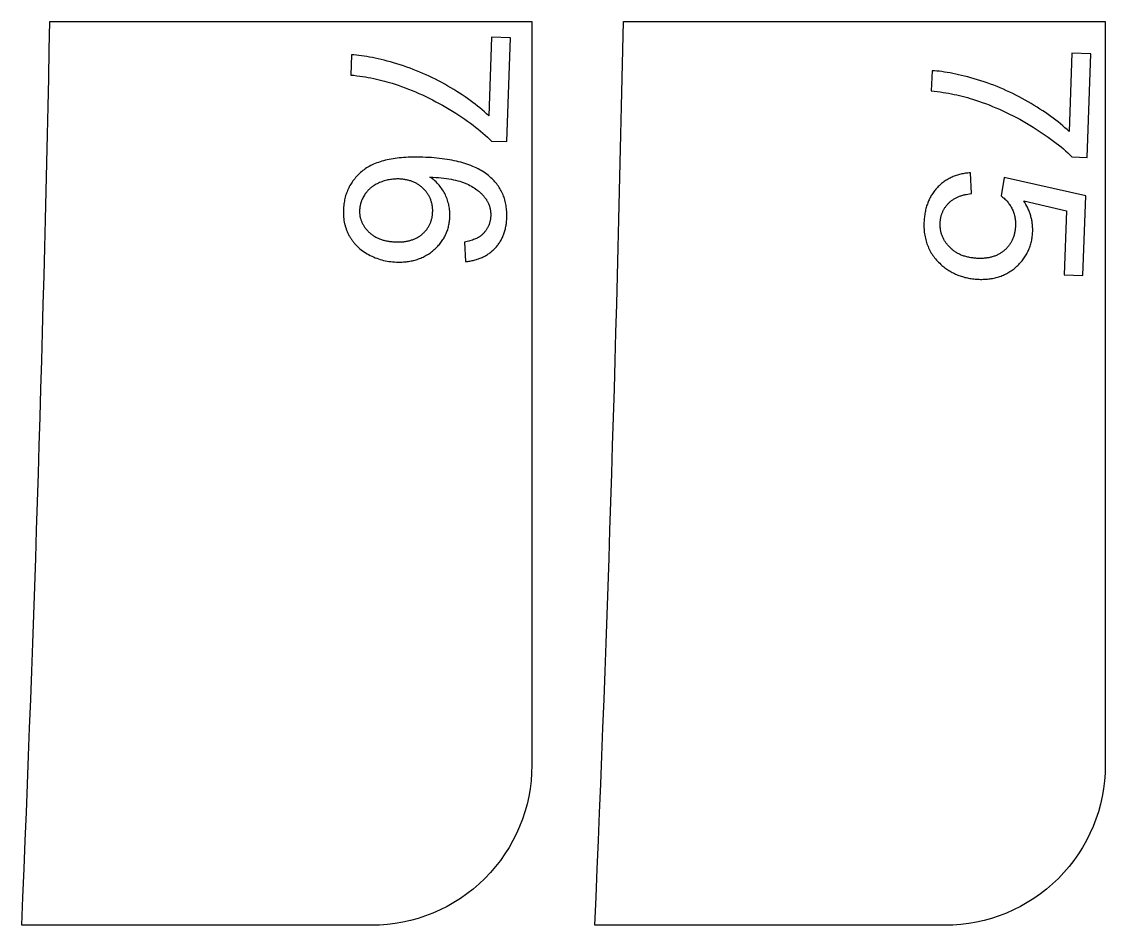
# Model space of a CAD drawing. Extents: x -8894 to -3022, y 6798 to 8329.
# Drawn here: x -8812.6 to -8474.6, y 6798.1 to 7080.1 of the extents above; entities that cross this region are included whole.
import ezdxf

# ---------------------------------------------------------------- set-up
doc = ezdxf.new("R2010")
doc.units = 0
doc.layers.add('LAYER_03', color=7, linetype='CONTINUOUS')
doc.layers.add('STEVILKE', color=7, linetype='CONTINUOUS')

msp = doc.modelspace()

# ---------------------------------------------------------------- linework, layer by layer
at = {"layer": 'LAYER_03'}
for points in [[(-8703.44, 6798.07), (-8812.58, 6798.07, 0.005808), (-8803.78, 7080.07), (-8653.44, 7080.07), (-8653.44, 6848.07, -0.414214)], [(-8524.56, 6798.07), (-8633.77, 6798.07, 0.005846), (-8624.9, 7080.07), (-8474.56, 7080.07), (-8474.56, 6848.07, -0.414214)]]:
    msp.add_lwpolyline(points, format="xyb", close=True, dxfattribs=at)
at = {"layer": 'STEVILKE'}
for p, q in [((-8697.18, 7030.86), (-8697.56, 7030.81)), ((-8696.79, 7030.91), (-8697.18, 7030.86)), ((-8696.41, 7030.94), (-8696.79, 7030.91)), ((-8696.02, 7030.96), (-8696.41, 7030.94)), ((-8695.62, 7030.98), (-8696.02, 7030.96)), ((-8695.23, 7030.98), (-8695.62, 7030.98)), ((-8694.84, 7030.97), (-8695.23, 7030.98)), ((-8694.54, 7030.96), (-8694.84, 7030.97)), ((-8694.24, 7030.94), (-8694.54, 7030.96)), ((-8693.95, 7030.91), (-8694.24, 7030.94)), ((-8693.66, 7030.88), (-8693.95, 7030.91)), ((-8693.37, 7030.85), (-8693.66, 7030.88)), ((-8704.36, 7027.59), (-8704.48, 7027.47)), ((-8704.23, 7027.72), (-8704.36, 7027.59)), ((-8704.1, 7027.84), (-8704.23, 7027.72)), ((-8703.97, 7027.96), (-8704.1, 7027.84)), ((-8703.83, 7028.08), (-8703.97, 7027.96)), ((-8703.69, 7028.2), (-8703.83, 7028.08)), ((-8703.55, 7028.31), (-8703.69, 7028.2)), ((-8703.41, 7028.42), (-8703.55, 7028.31)), ((-8703.26, 7028.53), (-8703.41, 7028.42)), ((-8703.11, 7028.64), (-8703.26, 7028.53)), ((-8702.96, 7028.74), (-8703.11, 7028.64)), ((-8702.81, 7028.85), (-8702.96, 7028.74)), ((-8702.65, 7028.95), (-8702.81, 7028.85)), ((-8702.33, 7029.14), (-8702.65, 7028.95)), ((-8702, 7029.33), (-8702.33, 7029.14)), ((-8701.66, 7029.51), (-8702, 7029.33)), ((-8701.31, 7029.68), (-8701.66, 7029.51)), ((-8700.95, 7029.84), (-8701.31, 7029.68)), ((-8700.58, 7029.99), (-8700.95, 7029.84)), ((-8700.21, 7030.13), (-8700.58, 7029.99)), ((-8699.83, 7030.25), (-8700.21, 7030.13)), ((-8699.46, 7030.37), (-8699.83, 7030.25)), ((-8699.08, 7030.48), (-8699.46, 7030.37)), ((-8698.71, 7030.58), (-8699.08, 7030.48)), ((-8698.33, 7030.66), (-8698.71, 7030.58)), ((-8697.95, 7030.74), (-8698.33, 7030.66)), ((-8697.56, 7030.81), (-8697.95, 7030.74)), ((-8693.09, 7030.81), (-8693.37, 7030.85)), ((-8692.81, 7030.76), (-8693.09, 7030.81)), ((-8692.54, 7030.71), (-8692.81, 7030.76)), ((-8692.27, 7030.65), (-8692.54, 7030.71)), ((-8692, 7030.59), (-8692.27, 7030.65)), ((-8691.74, 7030.52), (-8692, 7030.59)), ((-8691.48, 7030.44), (-8691.74, 7030.52)), ((-8691.23, 7030.36), (-8691.48, 7030.44)), ((-8690.98, 7030.28), (-8691.23, 7030.36)), ((-8690.73, 7030.19), (-8690.98, 7030.28)), ((-8690.49, 7030.09), (-8690.73, 7030.19)), ((-8690.25, 7029.99), (-8690.49, 7030.09)), ((-8690.01, 7029.88), (-8690.25, 7029.99)), ((-8689.78, 7029.77), (-8690.01, 7029.88)), ((-8689.55, 7029.65), (-8689.78, 7029.77)), ((-8689.33, 7029.53), (-8689.55, 7029.65)), ((-8689.11, 7029.4), (-8689.33, 7029.53)), ((-8688.89, 7029.26), (-8689.11, 7029.4)), ((-8688.68, 7029.12), (-8688.89, 7029.26)), ((-8688.47, 7028.98), (-8688.68, 7029.12)), ((-8688.27, 7028.83), (-8688.47, 7028.98)), ((-8688.07, 7028.67), (-8688.27, 7028.83)), ((-8687.87, 7028.51), (-8688.07, 7028.67)), ((-8687.68, 7028.34), (-8687.87, 7028.51)), ((-8687.49, 7028.16), (-8687.68, 7028.34)), ((-8687.3, 7027.99), (-8687.49, 7028.16)), ((-8687.12, 7027.8), (-8687.3, 7027.99)), ((-8686.94, 7027.61), (-8687.12, 7027.8)), ((-8686.77, 7027.42), (-8686.94, 7027.61)), ((-8706.54, 7024.26), (-8706.6, 7024.1)), ((-8706.48, 7024.41), (-8706.54, 7024.26)), ((-8706.34, 7024.72), (-8706.48, 7024.41)), ((-8706.19, 7025.02), (-8706.34, 7024.72)), ((-8706.04, 7025.33), (-8706.19, 7025.02)), ((-8705.86, 7025.63), (-8706.04, 7025.33)), ((-8705.68, 7025.93), (-8705.86, 7025.63)), ((-8705.49, 7026.23), (-8705.68, 7025.93)), ((-8705.39, 7026.37), (-8705.49, 7026.23)), ((-8705.28, 7026.52), (-8705.39, 7026.37)), ((-8705.18, 7026.66), (-8705.28, 7026.52)), ((-8705.07, 7026.8), (-8705.18, 7026.66)), ((-8704.96, 7026.94), (-8705.07, 7026.8)), ((-8704.84, 7027.07), (-8704.96, 7026.94)), ((-8704.72, 7027.21), (-8704.84, 7027.07)), ((-8704.6, 7027.34), (-8704.72, 7027.21)), ((-8704.48, 7027.47), (-8704.6, 7027.34)), ((-8686.61, 7027.23), (-8686.77, 7027.42)), ((-8686.45, 7027.03), (-8686.61, 7027.23)), ((-8686.29, 7026.84), (-8686.45, 7027.03)), ((-8686.15, 7026.64), (-8686.29, 7026.84)), ((-8686, 7026.43), (-8686.15, 7026.64)), ((-8685.87, 7026.23), (-8686, 7026.43)), ((-8685.74, 7026.02), (-8685.87, 7026.23)), ((-8685.62, 7025.81), (-8685.74, 7026.02)), ((-8685.5, 7025.6), (-8685.62, 7025.81)), ((-8685.39, 7025.39), (-8685.5, 7025.6)), ((-8685.28, 7025.17), (-8685.39, 7025.39)), ((-8685.18, 7024.96), (-8685.28, 7025.17)), ((-8685.08, 7024.73), (-8685.18, 7024.96)), ((-8685, 7024.51), (-8685.08, 7024.73)), ((-8684.91, 7024.29), (-8685, 7024.51)), ((-8684.84, 7024.06), (-8684.91, 7024.29)), ((-8707.18, 7021.2), (-8707.19, 7020.96)), ((-8707.19, 7020.96), (-8707.19, 7020.72)), ((-8707.19, 7020.72), (-8707.18, 7020.48)), ((-8707.17, 7021.37), (-8707.18, 7021.2)), ((-8707.16, 7021.53), (-8707.17, 7021.37)), ((-8707.15, 7021.7), (-8707.16, 7021.53)), ((-8707.13, 7021.86), (-8707.15, 7021.7)), ((-8707.12, 7022.03), (-8707.13, 7021.86)), ((-8707.09, 7022.19), (-8707.12, 7022.03)), ((-8707.07, 7022.35), (-8707.09, 7022.19)), ((-8707.04, 7022.51), (-8707.07, 7022.35)), ((-8707.01, 7022.67), (-8707.04, 7022.51)), ((-8706.98, 7022.84), (-8707.01, 7022.67)), ((-8706.94, 7023), (-8706.98, 7022.84)), ((-8706.9, 7023.15), (-8706.94, 7023)), ((-8706.86, 7023.31), (-8706.9, 7023.15)), ((-8706.81, 7023.47), (-8706.86, 7023.31)), ((-8706.76, 7023.63), (-8706.81, 7023.47)), ((-8706.71, 7023.79), (-8706.76, 7023.63)), ((-8706.66, 7023.94), (-8706.71, 7023.79)), ((-8706.6, 7024.1), (-8706.66, 7023.94)), ((-8684.77, 7023.83), (-8684.84, 7024.06)), ((-8684.7, 7023.6), (-8684.77, 7023.83)), ((-8684.64, 7023.37), (-8684.7, 7023.6)), ((-8684.59, 7023.13), (-8684.64, 7023.37)), ((-8684.54, 7022.89), (-8684.59, 7023.13)), ((-8684.5, 7022.65), (-8684.54, 7022.89)), ((-8684.47, 7022.41), (-8684.5, 7022.65)), ((-8684.44, 7022.16), (-8684.47, 7022.41)), ((-8684.41, 7021.92), (-8684.44, 7022.16)), ((-8684.4, 7021.67), (-8684.41, 7021.92)), ((-8684.38, 7021.41), (-8684.4, 7021.67)), ((-8684.39, 7020.65), (-8684.38, 7020.9)), ((-8684.38, 7021.16), (-8684.38, 7021.41)), ((-8684.38, 7020.9), (-8684.38, 7021.16)), ((-8707.18, 7020.48), (-8707.17, 7020.25)), ((-8707.17, 7020.25), (-8707.15, 7020.01)), ((-8707.15, 7020.01), (-8707.12, 7019.78)), ((-8707.12, 7019.78), (-8707.09, 7019.55)), ((-8707.09, 7019.55), (-8707.05, 7019.32)), ((-8707.05, 7019.32), (-8707.01, 7019.1)), ((-8707.01, 7019.1), (-8706.96, 7018.87)), ((-8706.96, 7018.87), (-8706.9, 7018.65)), ((-8706.9, 7018.65), (-8706.84, 7018.43)), ((-8706.84, 7018.43), (-8706.77, 7018.21)), ((-8706.77, 7018.21), (-8706.69, 7017.99)), ((-8706.69, 7017.99), (-8706.61, 7017.78)), ((-8706.61, 7017.78), (-8706.52, 7017.57)), ((-8706.52, 7017.57), (-8706.43, 7017.35)), ((-8706.43, 7017.35), (-8706.33, 7017.15)), ((-8685.07, 7017.27), (-8684.99, 7017.5)), ((-8684.99, 7017.5), (-8684.91, 7017.72)), ((-8684.91, 7017.72), (-8684.83, 7017.95)), ((-8684.83, 7017.95), (-8684.76, 7018.18)), ((-8684.76, 7018.18), (-8684.7, 7018.41)), ((-8684.7, 7018.41), (-8684.64, 7018.65)), ((-8684.64, 7018.65), (-8684.59, 7018.89)), ((-8684.59, 7018.89), (-8684.54, 7019.13)), ((-8684.54, 7019.13), (-8684.5, 7019.37)), ((-8684.5, 7019.37), (-8684.47, 7019.62)), ((-8684.47, 7019.62), (-8684.44, 7019.87)), ((-8684.44, 7019.87), (-8684.41, 7020.13)), ((-8684.41, 7020.13), (-8684.4, 7020.39)), ((-8684.4, 7020.39), (-8684.39, 7020.65)), ((-8706.33, 7017.15), (-8706.22, 7016.94)), ((-8706.22, 7016.94), (-8706.11, 7016.73)), ((-8706.11, 7016.73), (-8705.99, 7016.53)), ((-8705.99, 7016.53), (-8705.87, 7016.33)), ((-8705.87, 7016.33), (-8705.74, 7016.13)), ((-8705.74, 7016.13), (-8705.6, 7015.93)), ((-8705.6, 7015.93), (-8705.46, 7015.73)), ((-8705.46, 7015.73), (-8705.31, 7015.54)), ((-8705.31, 7015.54), (-8705.15, 7015.35)), ((-8705.15, 7015.35), (-8704.99, 7015.16)), ((-8704.99, 7015.16), (-8704.82, 7014.97)), ((-8704.82, 7014.97), (-8704.65, 7014.78)), ((-8704.65, 7014.78), (-8704.47, 7014.6)), ((-8704.47, 7014.6), (-8704.28, 7014.42)), ((-8704.28, 7014.42), (-8704.09, 7014.24)), ((-8704.09, 7014.24), (-8703.89, 7014.07)), ((-8703.89, 7014.07), (-8703.69, 7013.9)), ((-8687.61, 7013.8), (-8687.42, 7013.97)), ((-8687.42, 7013.97), (-8687.24, 7014.14)), ((-8687.24, 7014.14), (-8687.06, 7014.31)), ((-8687.06, 7014.31), (-8686.88, 7014.49)), ((-8686.88, 7014.49), (-8686.72, 7014.67)), ((-8686.72, 7014.67), (-8686.56, 7014.85)), ((-8686.56, 7014.85), (-8686.4, 7015.04)), ((-8686.4, 7015.04), (-8686.25, 7015.22)), ((-8686.25, 7015.22), (-8686.11, 7015.42)), ((-8686.11, 7015.42), (-8685.97, 7015.61)), ((-8685.97, 7015.61), (-8685.84, 7015.81)), ((-8685.84, 7015.81), (-8685.71, 7016.01)), ((-8685.71, 7016.01), (-8685.59, 7016.21)), ((-8685.59, 7016.21), (-8685.48, 7016.42)), ((-8685.48, 7016.42), (-8685.37, 7016.63)), ((-8685.37, 7016.63), (-8685.26, 7016.84)), ((-8685.26, 7016.84), (-8685.17, 7017.06)), ((-8685.17, 7017.06), (-8685.07, 7017.27)), ((-8703.69, 7013.9), (-8703.48, 7013.73)), ((-8703.48, 7013.73), (-8703.27, 7013.58)), ((-8703.27, 7013.58), (-8703.06, 7013.42)), ((-8703.06, 7013.42), (-8702.84, 7013.28)), ((-8702.84, 7013.28), (-8702.62, 7013.14)), ((-8702.62, 7013.14), (-8702.39, 7013)), ((-8702.39, 7013), (-8702.15, 7012.87)), ((-8702.15, 7012.87), (-8701.92, 7012.74)), ((-8701.92, 7012.74), (-8701.67, 7012.62)), ((-8701.67, 7012.62), (-8701.43, 7012.51)), ((-8701.43, 7012.51), (-8701.17, 7012.4)), ((-8701.17, 7012.4), (-8700.92, 7012.29)), ((-8700.92, 7012.29), (-8700.66, 7012.19)), ((-8700.66, 7012.19), (-8700.39, 7012.1)), ((-8700.39, 7012.1), (-8700.12, 7012.01)), ((-8700.12, 7012.01), (-8699.85, 7011.93)), ((-8699.85, 7011.93), (-8699.57, 7011.85)), ((-8699.57, 7011.85), (-8699.29, 7011.78)), ((-8699.29, 7011.78), (-8699, 7011.71)), ((-8699, 7011.71), (-8698.7, 7011.65)), ((-8698.7, 7011.65), (-8698.41, 7011.59)), ((-8698.41, 7011.59), (-8698.1, 7011.54)), ((-8698.1, 7011.54), (-8697.8, 7011.49)), ((-8697.8, 7011.49), (-8697.49, 7011.45)), ((-8697.49, 7011.45), (-8697.17, 7011.42)), ((-8697.17, 7011.42), (-8696.85, 7011.39)), ((-8696.85, 7011.39), (-8696.53, 7011.36)), ((-8696.53, 7011.36), (-8695.86, 7011.33)), ((-8695.86, 7011.33), (-8695.22, 7011.32)), ((-8695.22, 7011.32), (-8694.91, 7011.32)), ((-8694.91, 7011.32), (-8694.6, 7011.33)), ((-8694.6, 7011.33), (-8694.3, 7011.34)), ((-8694.3, 7011.34), (-8693.99, 7011.36)), ((-8693.99, 7011.36), (-8693.7, 7011.38)), ((-8693.7, 7011.38), (-8693.41, 7011.41)), ((-8693.41, 7011.41), (-8693.12, 7011.45)), ((-8693.12, 7011.45), (-8692.83, 7011.49)), ((-8692.83, 7011.49), (-8692.55, 7011.54)), ((-8692.55, 7011.54), (-8692.27, 7011.59)), ((-8692.27, 7011.59), (-8692, 7011.65)), ((-8692, 7011.65), (-8691.73, 7011.71)), ((-8691.73, 7011.71), (-8691.47, 7011.78)), ((-8691.47, 7011.78), (-8691.21, 7011.86)), ((-8691.21, 7011.86), (-8690.95, 7011.94)), ((-8690.95, 7011.94), (-8690.7, 7012.02)), ((-8690.7, 7012.02), (-8690.45, 7012.11)), ((-8690.45, 7012.11), (-8690.21, 7012.21)), ((-8690.21, 7012.21), (-8689.97, 7012.31)), ((-8689.97, 7012.31), (-8689.74, 7012.42)), ((-8689.74, 7012.42), (-8689.51, 7012.53)), ((-8689.51, 7012.53), (-8689.28, 7012.65)), ((-8689.28, 7012.65), (-8689.05, 7012.78)), ((-8689.05, 7012.78), (-8688.84, 7012.91)), ((-8688.84, 7012.91), (-8688.62, 7013.04)), ((-8688.62, 7013.04), (-8688.41, 7013.18)), ((-8688.41, 7013.18), (-8688.2, 7013.33)), ((-8688.2, 7013.33), (-8688, 7013.48)), ((-8688, 7013.48), (-8687.8, 7013.64)), ((-8687.8, 7013.64), (-8687.61, 7013.8))]:
    msp.add_line(p, q, dxfattribs=at)
for points in [[(-8666.05, 7042.82), (-8661.28, 7042.65), (-8660.15, 7074.98), (-8666.04, 7075.19), (-8666.9, 7050.73), (-8667.55, 7051.33), (-8668.22, 7051.93), (-8668.91, 7052.53), (-8669.63, 7053.13), (-8670.36, 7053.72), (-8671.1, 7054.31), (-8671.87, 7054.89), (-8672.66, 7055.47), (-8673.47, 7056.05), (-8674.29, 7056.62), (-8675.14, 7057.19), (-8676, 7057.76), (-8676.89, 7058.32), (-8677.79, 7058.88), (-8678.71, 7059.44), (-8679.65, 7059.99), (-8680.61, 7060.53), (-8681.56, 7061.06), (-8682.53, 7061.58), (-8683.5, 7062.08), (-8684.47, 7062.56), (-8685.45, 7063.03), (-8686.43, 7063.48), (-8687.42, 7063.92), (-8688.42, 7064.35), (-8689.42, 7064.76), (-8690.42, 7065.15), (-8691.43, 7065.53), (-8692.45, 7065.9), (-8693.47, 7066.25), (-8694.49, 7066.58), (-8695.52, 7066.9), (-8696.55, 7067.21), (-8697.55, 7067.5), (-8698.54, 7067.77), (-8699.51, 7068.02), (-8700.46, 7068.26), (-8701.39, 7068.47), (-8702.3, 7068.68), (-8703.2, 7068.86), (-8704.07, 7069.03), (-8704.93, 7069.18), (-8705.77, 7069.31), (-8706.59, 7069.43), (-8707.39, 7069.53), (-8708.17, 7069.61), (-8708.94, 7069.67), (-8709.68, 7069.72), (-8709.9, 7063.42), (-8708.98, 7063.32), (-8708.06, 7063.2), (-8707.15, 7063.08), (-8706.26, 7062.95), (-8705.37, 7062.81), (-8704.49, 7062.66), (-8703.63, 7062.5), (-8702.77, 7062.32), (-8701.92, 7062.14), (-8701.08, 7061.95), (-8700.25, 7061.75), (-8699.44, 7061.54), (-8698.63, 7061.31), (-8697.83, 7061.08), (-8697.04, 7060.84), (-8695.16, 7060.22), (-8694.07, 7059.84), (-8692.98, 7059.44), (-8691.89, 7059.02), (-8690.81, 7058.59), (-8689.73, 7058.14), (-8688.66, 7057.68), (-8687.59, 7057.19), (-8686.53, 7056.7), (-8685.47, 7056.18), (-8684.42, 7055.65), (-8683.37, 7055.1), (-8682.32, 7054.54), (-8681.28, 7053.96), (-8680.24, 7053.36), (-8679.21, 7052.74), (-8678.19, 7052.12), (-8677.2, 7051.5), (-8676.23, 7050.88), (-8675.29, 7050.26), (-8674.38, 7049.64), (-8673.49, 7049.02), (-8672.63, 7048.4), (-8671.79, 7047.77), (-8670.98, 7047.15), (-8670.2, 7046.54), (-8669.44, 7045.92), (-8668.71, 7045.3), (-8668.01, 7044.68), (-8667.33, 7044.06), (-8666.67, 7043.44)], [(-8484.98, 7037.87), (-8480.21, 7037.7), (-8479.09, 7070.03), (-8484.98, 7070.23), (-8485.83, 7045.78), (-8486.49, 7046.38), (-8487.16, 7046.98), (-8487.85, 7047.58), (-8488.56, 7048.18), (-8489.29, 7048.77), (-8490.04, 7049.35), (-8490.81, 7049.94), (-8491.6, 7050.52), (-8492.4, 7051.1), (-8493.23, 7051.67), (-8494.07, 7052.24), (-8494.94, 7052.81), (-8495.82, 7053.37), (-8496.73, 7053.93), (-8497.65, 7054.49), (-8498.59, 7055.04), (-8499.54, 7055.58), (-8500.5, 7056.11), (-8501.46, 7056.63), (-8502.43, 7057.12), (-8503.41, 7057.61), (-8504.38, 7058.08), (-8505.37, 7058.53), (-8506.36, 7058.97), (-8507.35, 7059.4), (-8508.35, 7059.81), (-8509.36, 7060.2), (-8510.37, 7060.58), (-8511.38, 7060.95), (-8512.4, 7061.3), (-8513.43, 7061.63), (-8514.46, 7061.95), (-8515.48, 7062.26), (-8516.49, 7062.55), (-8517.48, 7062.82), (-8518.45, 7063.07), (-8519.4, 7063.3), (-8520.33, 7063.52), (-8521.24, 7063.73), (-8522.13, 7063.91), (-8523.01, 7064.08), (-8523.87, 7064.23), (-8524.7, 7064.36), (-8525.52, 7064.48), (-8526.33, 7064.57), (-8527.11, 7064.66), (-8527.87, 7064.72), (-8528.62, 7064.77), (-8528.84, 7058.47), (-8527.91, 7058.36), (-8527, 7058.25), (-8526.09, 7058.13), (-8525.19, 7058), (-8524.31, 7057.86), (-8523.43, 7057.71), (-8522.56, 7057.54), (-8521.71, 7057.37), (-8520.86, 7057.19), (-8520.02, 7057), (-8519.19, 7056.8), (-8518.37, 7056.58), (-8517.56, 7056.36), (-8516.76, 7056.13), (-8515.97, 7055.89), (-8514.09, 7055.27), (-8513, 7054.89), (-8511.91, 7054.49), (-8510.83, 7054.07), (-8509.75, 7053.64), (-8508.67, 7053.19), (-8507.6, 7052.72), (-8506.53, 7052.24), (-8505.47, 7051.74), (-8504.41, 7051.23), (-8503.35, 7050.7), (-8502.3, 7050.15), (-8501.26, 7049.59), (-8500.21, 7049), (-8499.18, 7048.41), (-8498.14, 7047.79), (-8497.12, 7047.17), (-8496.13, 7046.55), (-8495.17, 7045.93), (-8494.23, 7045.31), (-8493.31, 7044.69), (-8492.42, 7044.06), (-8491.56, 7043.44), (-8490.73, 7042.82), (-8489.92, 7042.2), (-8489.13, 7041.58), (-8488.38, 7040.96), (-8487.65, 7040.34), (-8486.94, 7039.73), (-8486.26, 7039.11), (-8485.61, 7038.49)], [(-8674.18, 7005.18), (-8673.82, 7005.22), (-8673.46, 7005.26), (-8673.11, 7005.31), (-8672.76, 7005.37), (-8672.41, 7005.43), (-8672.07, 7005.5), (-8671.74, 7005.57), (-8671.41, 7005.65), (-8671.08, 7005.73), (-8670.76, 7005.83), (-8670.45, 7005.92), (-8670.13, 7006.03), (-8669.83, 7006.14), (-8669.53, 7006.25), (-8669.23, 7006.38), (-8668.94, 7006.5), (-8668.65, 7006.64), (-8668.36, 7006.78), (-8668.09, 7006.92), (-8667.81, 7007.08), (-8667.54, 7007.23), (-8667.28, 7007.4), (-8667.02, 7007.57), (-8666.76, 7007.75), (-8666.51, 7007.93), (-8666.27, 7008.12), (-8666.03, 7008.31), (-8665.79, 7008.51), (-8665.56, 7008.72), (-8665.33, 7008.93), (-8665.11, 7009.15), (-8664.9, 7009.38), (-8664.68, 7009.61), (-8664.48, 7009.84), (-8664.28, 7010.08), (-8664.09, 7010.32), (-8663.9, 7010.57), (-8663.72, 7010.82), (-8663.55, 7011.08), (-8663.38, 7011.34), (-8663.22, 7011.61), (-8663.06, 7011.88), (-8662.92, 7012.15), (-8662.77, 7012.43), (-8662.64, 7012.71), (-8662.51, 7013), (-8662.38, 7013.29), (-8662.27, 7013.59), (-8662.16, 7013.89), (-8662.05, 7014.19), (-8661.96, 7014.5), (-8661.86, 7014.81), (-8661.78, 7015.13), (-8661.7, 7015.45), (-8661.63, 7015.78), (-8661.56, 7016.11), (-8661.5, 7016.45), (-8661.45, 7016.79), (-8661.4, 7017.13), (-8661.36, 7017.48), (-8661.32, 7017.83), (-8661.29, 7018.19), (-8661.27, 7018.55), (-8661.25, 7018.92), (-8661.24, 7019.41), (-8661.24, 7019.89), (-8661.25, 7020.37), (-8661.28, 7020.85), (-8661.31, 7021.31), (-8661.36, 7021.77), (-8661.41, 7022.23), (-8661.48, 7022.68), (-8661.56, 7023.12), (-8661.65, 7023.56), (-8661.75, 7023.99), (-8661.87, 7024.42), (-8661.99, 7024.84), (-8662.13, 7025.25), (-8662.28, 7025.66), (-8662.44, 7026.06), (-8662.61, 7026.46), (-8662.79, 7026.85), (-8662.98, 7027.23), (-8663.19, 7027.61), (-8663.41, 7027.98), (-8663.63, 7028.35), (-8663.87, 7028.71), (-8664.12, 7029.06), (-8664.39, 7029.41), (-8664.66, 7029.75), (-8664.94, 7030.09), (-8665.24, 7030.42), (-8665.55, 7030.75), (-8665.87, 7031.07), (-8666.2, 7031.38), (-8666.54, 7031.69), (-8666.95, 7032.03), (-8667.37, 7032.36), (-8667.81, 7032.69), (-8668.26, 7033), (-8668.73, 7033.31), (-8669.22, 7033.6), (-8669.72, 7033.88), (-8670.24, 7034.16), (-8670.77, 7034.42), (-8671.32, 7034.68), (-8671.89, 7034.92), (-8672.47, 7035.16), (-8673.06, 7035.38), (-8673.68, 7035.6), (-8674.3, 7035.8), (-8674.95, 7036), (-8675.61, 7036.18), (-8676.28, 7036.36), (-8676.98, 7036.52), (-8677.68, 7036.68), (-8678.41, 7036.82), (-8679.14, 7036.96), (-8679.9, 7037.08), (-8680.67, 7037.2), (-8681.46, 7037.31), (-8682.26, 7037.4), (-8683.08, 7037.49), (-8683.91, 7037.56), (-8684.76, 7037.63), (-8685.62, 7037.69), (-8686.51, 7037.73), (-8687.4, 7037.77), (-8688.99, 7037.81), (-8690.53, 7037.8), (-8691.27, 7037.79), (-8692.01, 7037.76), (-8692.72, 7037.72), (-8693.43, 7037.68), (-8694.12, 7037.62), (-8694.8, 7037.55), (-8695.46, 7037.48), (-8696.11, 7037.39), (-8696.74, 7037.3), (-8697.36, 7037.19), (-8697.97, 7037.07), (-8698.56, 7036.95), (-8699.14, 7036.81), (-8699.71, 7036.67), (-8700.26, 7036.51), (-8700.79, 7036.35), (-8701.32, 7036.17), (-8701.83, 7035.98), (-8702.32, 7035.79), (-8702.8, 7035.58), (-8703.27, 7035.37), (-8703.72, 7035.14), (-8704.16, 7034.91), (-8704.59, 7034.66), (-8705, 7034.41), (-8705.4, 7034.14), (-8705.78, 7033.87), (-8705.97, 7033.72), (-8706.15, 7033.58), (-8706.51, 7033.29), (-8706.86, 7032.99), (-8707.19, 7032.68), (-8707.52, 7032.37), (-8707.83, 7032.06), (-8708.13, 7031.73), (-8708.43, 7031.41), (-8708.71, 7031.07), (-8708.98, 7030.73), (-8709.24, 7030.39), (-8709.49, 7030.03), (-8709.73, 7029.68), (-8709.96, 7029.31), (-8710.17, 7028.94), (-8710.38, 7028.57), (-8710.57, 7028.19), (-8710.76, 7027.8), (-8710.93, 7027.4), (-8711.09, 7027.01), (-8711.25, 7026.6), (-8711.39, 7026.19), (-8711.52, 7025.77), (-8711.64, 7025.35), (-8711.75, 7024.92), (-8711.84, 7024.49), (-8711.93, 7024.04), (-8712.01, 7023.6), (-8712.07, 7023.15), (-8712.13, 7022.69), (-8712.17, 7022.22), (-8712.2, 7021.75), (-8712.23, 7021.28), (-8712.24, 7020.72), (-8712.23, 7020.17), (-8712.21, 7019.62), (-8712.17, 7019.08), (-8712.11, 7018.55), (-8712.04, 7018.03), (-8711.95, 7017.51), (-8711.84, 7017), (-8711.78, 7016.75), (-8711.71, 7016.5), (-8711.64, 7016.25), (-8711.57, 7016), (-8711.49, 7015.75), (-8711.41, 7015.51), (-8711.33, 7015.27), (-8711.24, 7015.03), (-8711.14, 7014.79), (-8711.04, 7014.55), (-8710.94, 7014.32), (-8710.83, 7014.08), (-8710.72, 7013.85), (-8710.61, 7013.62), (-8710.49, 7013.39), (-8710.36, 7013.16), (-8710.23, 7012.94), (-8710.1, 7012.72), (-8709.96, 7012.5), (-8709.82, 7012.28), (-8709.68, 7012.07), (-8709.53, 7011.86), (-8709.38, 7011.65), (-8709.23, 7011.45), (-8709.07, 7011.24), (-8708.91, 7011.04), (-8708.74, 7010.85), (-8708.57, 7010.65), (-8708.4, 7010.46), (-8708.22, 7010.28), (-8708.04, 7010.09), (-8707.85, 7009.91), (-8707.66, 7009.73), (-8707.47, 7009.55), (-8707.27, 7009.38), (-8707.07, 7009.21), (-8706.66, 7008.87), (-8706.23, 7008.55), (-8705.79, 7008.24), (-8705.33, 7007.94), (-8704.86, 7007.66), (-8704.37, 7007.38), (-8703.87, 7007.12), (-8703.37, 7006.87), (-8702.86, 7006.64), (-8702.34, 7006.42), (-8701.82, 7006.22), (-8701.3, 7006.03), (-8700.76, 7005.87), (-8700.22, 7005.71), (-8699.68, 7005.57), (-8699.13, 7005.45), (-8698.57, 7005.34), (-8698.01, 7005.25), (-8697.44, 7005.18), (-8696.87, 7005.12), (-8696.29, 7005.07), (-8695.71, 7005.05), (-8695.26, 7005.04), (-8694.82, 7005.03), (-8694.39, 7005.04), (-8693.96, 7005.05), (-8693.53, 7005.08), (-8693.11, 7005.11), (-8692.7, 7005.15), (-8692.29, 7005.2), (-8691.88, 7005.25), (-8691.48, 7005.32), (-8691.08, 7005.39), (-8690.69, 7005.48), (-8690.31, 7005.57), (-8689.92, 7005.67), (-8689.55, 7005.78), (-8689.18, 7005.9), (-8688.81, 7006.02), (-8688.45, 7006.16), (-8688.09, 7006.3), (-8687.74, 7006.45), (-8687.39, 7006.61), (-8687.05, 7006.78), (-8686.71, 7006.96), (-8686.38, 7007.15), (-8686.05, 7007.34), (-8685.73, 7007.55), (-8685.41, 7007.76), (-8685.09, 7007.98), (-8684.79, 7008.21), (-8684.48, 7008.45), (-8684.18, 7008.69), (-8683.89, 7008.95), (-8683.6, 7009.21), (-8683.32, 7009.47), (-8683.05, 7009.74), (-8682.79, 7010.02), (-8682.54, 7010.29), (-8682.3, 7010.57), (-8682.06, 7010.86), (-8681.84, 7011.15), (-8681.62, 7011.44), (-8681.41, 7011.74), (-8681.21, 7012.04), (-8681.02, 7012.34), (-8680.83, 7012.65), (-8680.66, 7012.96), (-8680.5, 7013.27), (-8680.34, 7013.59), (-8680.19, 7013.92), (-8680.05, 7014.24), (-8679.92, 7014.58), (-8679.8, 7014.91), (-8679.69, 7015.25), (-8679.58, 7015.59), (-8679.48, 7015.94), (-8679.4, 7016.29), (-8679.32, 7016.64), (-8679.25, 7017), (-8679.19, 7017.36), (-8679.14, 7017.73), (-8679.09, 7018.1), (-8679.06, 7018.47), (-8679.03, 7018.85), (-8679.01, 7019.23), (-8679, 7019.67), (-8679.01, 7020.1), (-8679.02, 7020.54), (-8679.05, 7020.97), (-8679.1, 7021.4), (-8679.15, 7021.83), (-8679.22, 7022.25), (-8679.3, 7022.68), (-8679.39, 7023.1), (-8679.5, 7023.52), (-8679.62, 7023.94), (-8679.75, 7024.35), (-8679.9, 7024.77), (-8680.06, 7025.18), (-8680.23, 7025.59), (-8680.41, 7026), (-8680.61, 7026.4), (-8680.82, 7026.8), (-8681.05, 7027.19), (-8681.29, 7027.57), (-8681.54, 7027.94), (-8681.8, 7028.31), (-8682.08, 7028.67), (-8682.38, 7029.03), (-8682.69, 7029.37), (-8683.01, 7029.71), (-8683.34, 7030.04), (-8683.69, 7030.36), (-8684.06, 7030.68), (-8684.43, 7030.99), (-8684.83, 7031.29), (-8685.23, 7031.59), (-8684.31, 7031.54), (-8683.41, 7031.48), (-8682.54, 7031.41), (-8681.7, 7031.33), (-8680.89, 7031.24), (-8680.1, 7031.13), (-8679.35, 7031.02), (-8678.61, 7030.89), (-8677.91, 7030.75), (-8677.23, 7030.6), (-8676.58, 7030.44), (-8675.96, 7030.26), (-8675.37, 7030.08), (-8674.8, 7029.88), (-8674.52, 7029.77), (-8674.26, 7029.67), (-8674, 7029.56), (-8673.74, 7029.45), (-8673.25, 7029.22), (-8672.78, 7028.98), (-8672.32, 7028.73), (-8671.87, 7028.47), (-8671.44, 7028.2), (-8671.03, 7027.93), (-8670.63, 7027.64), (-8670.25, 7027.35), (-8670.06, 7027.2), (-8669.88, 7027.04), (-8669.7, 7026.89), (-8669.53, 7026.73), (-8669.36, 7026.57), (-8669.19, 7026.41), (-8669.03, 7026.25), (-8668.87, 7026.08), (-8668.71, 7025.91), (-8668.56, 7025.74), (-8668.42, 7025.57), (-8668.27, 7025.39), (-8668.13, 7025.22), (-8668, 7025.04), (-8667.87, 7024.85), (-8667.64, 7024.53), (-8667.55, 7024.38), (-8667.46, 7024.24), (-8667.37, 7024.09), (-8667.29, 7023.94), (-8667.21, 7023.79), (-8667.14, 7023.64), (-8667.06, 7023.49), (-8666.99, 7023.34), (-8666.93, 7023.18), (-8666.86, 7023.03), (-8666.8, 7022.87), (-8666.75, 7022.71), (-8666.69, 7022.56), (-8666.64, 7022.39), (-8666.6, 7022.23), (-8666.55, 7022.07), (-8666.51, 7021.91), (-8666.47, 7021.74), (-8666.44, 7021.57), (-8666.41, 7021.4), (-8666.38, 7021.23), (-8666.36, 7021.06), (-8666.34, 7020.89), (-8666.32, 7020.72), (-8666.3, 7020.54), (-8666.29, 7020.37), (-8666.28, 7020.19), (-8666.28, 7020.01), (-8666.28, 7019.83), (-8666.28, 7019.65), (-8666.28, 7019.47), (-8666.29, 7019.24), (-8666.31, 7019.02), (-8666.33, 7018.8), (-8666.36, 7018.58), (-8666.39, 7018.36), (-8666.42, 7018.15), (-8666.46, 7017.93), (-8666.51, 7017.72), (-8666.56, 7017.52), (-8666.61, 7017.31), (-8666.68, 7017.11), (-8666.74, 7016.91), (-8666.81, 7016.71), (-8666.89, 7016.52), (-8666.97, 7016.33), (-8667.06, 7016.14), (-8667.15, 7015.95), (-8667.24, 7015.76), (-8667.34, 7015.58), (-8667.45, 7015.4), (-8667.56, 7015.22), (-8667.68, 7015.05), (-8667.8, 7014.87), (-8667.93, 7014.7), (-8668.06, 7014.54), (-8668.19, 7014.37), (-8668.34, 7014.21), (-8668.48, 7014.05), (-8668.63, 7013.89), (-8668.79, 7013.73), (-8668.95, 7013.58), (-8669.12, 7013.43), (-8669.23, 7013.34), (-8669.34, 7013.25), (-8669.45, 7013.16), (-8669.57, 7013.08), (-8669.69, 7013), (-8669.82, 7012.91), (-8669.95, 7012.83), (-8670.09, 7012.75), (-8670.22, 7012.68), (-8670.37, 7012.6), (-8670.51, 7012.53), (-8670.66, 7012.45), (-8670.97, 7012.31), (-8671.3, 7012.17), (-8671.64, 7012.04), (-8671.99, 7011.92), (-8672.36, 7011.8), (-8672.75, 7011.69), (-8673.15, 7011.58), (-8673.57, 7011.48), (-8674, 7011.38), (-8674.45, 7011.3)], [(-8516.63, 7032.9), (-8517.03, 7032.88), (-8517.42, 7032.84), (-8517.8, 7032.8), (-8518.18, 7032.75), (-8518.55, 7032.69), (-8518.92, 7032.62), (-8519.29, 7032.55), (-8519.65, 7032.47), (-8520, 7032.38), (-8520.36, 7032.29), (-8520.7, 7032.19), (-8521.05, 7032.08), (-8521.38, 7031.96), (-8521.72, 7031.84), (-8522.04, 7031.71), (-8522.37, 7031.57), (-8522.69, 7031.42), (-8523, 7031.27), (-8523.31, 7031.1), (-8523.62, 7030.94), (-8523.92, 7030.76), (-8524.21, 7030.58), (-8524.51, 7030.39), (-8524.79, 7030.19), (-8525.08, 7029.98), (-8525.35, 7029.77), (-8525.63, 7029.55), (-8525.89, 7029.32), (-8526.16, 7029.09), (-8526.42, 7028.84), (-8526.67, 7028.59), (-8526.92, 7028.34), (-8527.17, 7028.07), (-8527.4, 7027.8), (-8527.63, 7027.53), (-8527.86, 7027.25), (-8528.07, 7026.97), (-8528.28, 7026.68), (-8528.48, 7026.38), (-8528.67, 7026.08), (-8528.86, 7025.78), (-8529.04, 7025.47), (-8529.21, 7025.15), (-8529.37, 7024.83), (-8529.53, 7024.51), (-8529.68, 7024.18), (-8529.82, 7023.84), (-8529.96, 7023.5), (-8530.08, 7023.16), (-8530.2, 7022.8), (-8530.32, 7022.45), (-8530.42, 7022.09), (-8530.52, 7021.72), (-8530.61, 7021.35), (-8530.7, 7020.97), (-8530.77, 7020.59), (-8530.84, 7020.2), (-8530.91, 7019.81), (-8530.96, 7019.41), (-8531.01, 7019.01), (-8531.05, 7018.6), (-8531.08, 7018.19), (-8531.11, 7017.77), (-8531.13, 7017.35), (-8531.14, 7016.83), (-8531.14, 7016.32), (-8531.13, 7015.82), (-8531.1, 7015.32), (-8531.07, 7014.83), (-8531.02, 7014.35), (-8530.96, 7013.87), (-8530.89, 7013.4), (-8530.8, 7012.93), (-8530.7, 7012.48), (-8530.6, 7012.02), (-8530.47, 7011.58), (-8530.34, 7011.14), (-8530.2, 7010.71), (-8530.04, 7010.28), (-8529.87, 7009.86), (-8529.69, 7009.45), (-8529.5, 7009.04), (-8529.29, 7008.64), (-8529.07, 7008.25), (-8528.84, 7007.86), (-8528.6, 7007.48), (-8528.35, 7007.1), (-8528.08, 7006.74), (-8527.8, 7006.37), (-8527.51, 7006.02), (-8527.21, 7005.67), (-8526.9, 7005.33), (-8526.57, 7004.99), (-8526.23, 7004.66), (-8525.88, 7004.34), (-8525.52, 7004.02), (-8525.22, 7003.77), (-8524.91, 7003.52), (-8524.6, 7003.28), (-8524.29, 7003.05), (-8523.97, 7002.83), (-8523.65, 7002.61), (-8523.33, 7002.4), (-8523, 7002.2), (-8522.66, 7002.01), (-8522.33, 7001.82), (-8521.99, 7001.65), (-8521.64, 7001.48), (-8521.29, 7001.31), (-8520.94, 7001.16), (-8520.59, 7001.01), (-8520.23, 7000.87), (-8519.86, 7000.74), (-8519.49, 7000.61), (-8519.12, 7000.5), (-8518.75, 7000.39), (-8518.37, 7000.28), (-8517.99, 7000.19), (-8517.6, 7000.1), (-8517.21, 7000.02), (-8516.81, 6999.95), (-8516.41, 6999.89), (-8516.01, 6999.83), (-8515.61, 6999.78), (-8515.2, 6999.74), (-8514.78, 6999.71), (-8514.36, 6999.68), (-8513.94, 6999.66), (-8513.5, 6999.65), (-8513.06, 6999.65), (-8512.63, 6999.66), (-8512.2, 6999.67), (-8511.78, 6999.7), (-8511.36, 6999.73), (-8510.94, 6999.77), (-8510.53, 6999.82), (-8510.13, 6999.88), (-8509.73, 6999.95), (-8509.33, 7000.03), (-8508.94, 7000.12), (-8508.56, 7000.22), (-8508.18, 7000.32), (-8507.8, 7000.44), (-8507.43, 7000.56), (-8507.06, 7000.69), (-8506.7, 7000.83), (-8506.35, 7000.98), (-8505.99, 7001.14), (-8505.65, 7001.31), (-8505.3, 7001.49), (-8504.96, 7001.67), (-8504.63, 7001.87), (-8504.3, 7002.07), (-8503.98, 7002.29), (-8503.66, 7002.51), (-8503.35, 7002.74), (-8503.04, 7002.98), (-8502.73, 7003.23), (-8502.43, 7003.48), (-8502.14, 7003.75), (-8501.85, 7004.02), (-8501.57, 7004.3), (-8501.3, 7004.58), (-8501.03, 7004.87), (-8500.78, 7005.16), (-8500.53, 7005.46), (-8500.3, 7005.75), (-8500.07, 7006.06), (-8499.85, 7006.37), (-8499.64, 7006.68), (-8499.44, 7006.99), (-8499.25, 7007.31), (-8499.06, 7007.64), (-8498.89, 7007.97), (-8498.72, 7008.3), (-8498.56, 7008.64), (-8498.41, 7008.98), (-8498.27, 7009.33), (-8498.14, 7009.68), (-8498.02, 7010.03), (-8497.9, 7010.39), (-8497.8, 7010.76), (-8497.7, 7011.12), (-8497.61, 7011.5), (-8497.53, 7011.87), (-8497.46, 7012.25), (-8497.4, 7012.64), (-8497.35, 7013.03), (-8497.3, 7013.42), (-8497.27, 7013.82), (-8497.24, 7014.22), (-8497.22, 7014.63), (-8497.21, 7014.94), (-8497.21, 7015.25), (-8497.22, 7015.55), (-8497.23, 7015.86), (-8497.24, 7016.16), (-8497.27, 7016.47), (-8497.3, 7016.77), (-8497.33, 7017.08), (-8497.37, 7017.38), (-8497.42, 7017.68), (-8497.47, 7017.99), (-8497.53, 7018.29), (-8497.6, 7018.59), (-8497.67, 7018.89), (-8497.75, 7019.19), (-8497.83, 7019.48), (-8497.93, 7019.78), (-8498.02, 7020.08), (-8498.13, 7020.38), (-8498.23, 7020.67), (-8498.35, 7020.97), (-8498.47, 7021.26), (-8498.6, 7021.56), (-8498.73, 7021.85), (-8498.87, 7022.14), (-8499.02, 7022.44), (-8499.33, 7023.02), (-8499.66, 7023.6), (-8500.02, 7024.17), (-8486.7, 7021.01), (-8487.39, 7001.09), (-8481.53, 7000.88), (-8480.67, 7025.71), (-8506.15, 7031.45), (-8507.1, 7025.72), (-8506.84, 7025.53), (-8506.59, 7025.34), (-8506.34, 7025.14), (-8506.1, 7024.94), (-8505.87, 7024.72), (-8505.64, 7024.5), (-8505.42, 7024.27), (-8505.21, 7024.03), (-8505, 7023.79), (-8504.8, 7023.53), (-8504.61, 7023.27), (-8504.42, 7023), (-8504.24, 7022.72), (-8504.07, 7022.44), (-8503.9, 7022.15), (-8503.74, 7021.85), (-8503.58, 7021.54), (-8503.44, 7021.23), (-8503.31, 7020.92), (-8503.19, 7020.6), (-8503.08, 7020.28), (-8502.98, 7019.95), (-8502.89, 7019.62), (-8502.82, 7019.28), (-8502.75, 7018.94), (-8502.69, 7018.6), (-8502.65, 7018.25), (-8502.61, 7017.9), (-8502.59, 7017.55), (-8502.57, 7017.19), (-8502.57, 7016.82), (-8502.58, 7016.45), (-8502.59, 7016.16), (-8502.61, 7015.86), (-8502.64, 7015.58), (-8502.67, 7015.29), (-8502.7, 7015.01), (-8502.75, 7014.73), (-8502.79, 7014.46), (-8502.85, 7014.19), (-8502.91, 7013.92), (-8502.97, 7013.66), (-8503.04, 7013.4), (-8503.12, 7013.15), (-8503.2, 7012.9), (-8503.29, 7012.65), (-8503.39, 7012.41), (-8503.49, 7012.17), (-8503.59, 7011.93), (-8503.71, 7011.7), (-8503.82, 7011.47), (-8503.95, 7011.25), (-8504.08, 7011.02), (-8504.21, 7010.81), (-8504.35, 7010.59), (-8504.5, 7010.38), (-8504.65, 7010.18), (-8504.81, 7009.98), (-8504.97, 7009.78), (-8505.14, 7009.58), (-8505.32, 7009.39), (-8505.5, 7009.21), (-8505.69, 7009.02), (-8505.88, 7008.84), (-8506.08, 7008.67), (-8506.28, 7008.5), (-8506.49, 7008.34), (-8506.7, 7008.18), (-8506.91, 7008.03), (-8507.13, 7007.89), (-8507.35, 7007.75), (-8507.58, 7007.61), (-8507.81, 7007.49), (-8508.04, 7007.36), (-8508.28, 7007.25), (-8508.53, 7007.14), (-8508.77, 7007.04), (-8509.03, 7006.94), (-8509.28, 7006.85), (-8509.54, 7006.76), (-8509.81, 7006.68), (-8510.07, 7006.61), (-8510.35, 7006.54), (-8510.62, 7006.47), (-8510.9, 7006.42), (-8511.19, 7006.37), (-8511.48, 7006.32), (-8511.77, 7006.28), (-8512.07, 7006.25), (-8512.37, 7006.22), (-8512.67, 7006.2), (-8512.98, 7006.19), (-8513.29, 7006.18), (-8513.61, 7006.18), (-8513.93, 7006.18), (-8514.26, 7006.19), (-8514.6, 7006.2), (-8514.94, 7006.22), (-8515.27, 7006.25), (-8515.6, 7006.28), (-8515.93, 7006.32), (-8516.25, 7006.36), (-8516.56, 7006.41), (-8516.88, 7006.47), (-8517.18, 7006.53), (-8517.49, 7006.6), (-8517.78, 7006.67), (-8518.08, 7006.75), (-8518.37, 7006.84), (-8518.65, 7006.93), (-8518.93, 7007.02), (-8519.21, 7007.13), (-8519.48, 7007.24), (-8519.74, 7007.35), (-8520.01, 7007.47), (-8520.26, 7007.6), (-8520.52, 7007.73), (-8520.77, 7007.86), (-8521.01, 7008.01), (-8521.25, 7008.16), (-8521.49, 7008.31), (-8521.72, 7008.47), (-8521.94, 7008.64), (-8522.17, 7008.81), (-8522.38, 7008.99), (-8522.6, 7009.18), (-8522.8, 7009.37), (-8523.01, 7009.56), (-8523.21, 7009.76), (-8523.4, 7009.96), (-8523.58, 7010.17), (-8523.76, 7010.38), (-8523.94, 7010.59), (-8524.1, 7010.8), (-8524.26, 7011.01), (-8524.41, 7011.23), (-8524.56, 7011.45), (-8524.7, 7011.67), (-8524.83, 7011.9), (-8524.96, 7012.12), (-8525.08, 7012.35), (-8525.19, 7012.58), (-8525.29, 7012.82), (-8525.39, 7013.06), (-8525.49, 7013.29), (-8525.57, 7013.54), (-8525.65, 7013.78), (-8525.73, 7014.03), (-8525.79, 7014.27), (-8525.85, 7014.53), (-8525.9, 7014.78), (-8525.95, 7015.04), (-8525.99, 7015.29), (-8526.02, 7015.56), (-8526.05, 7015.82), (-8526.07, 7016.08), (-8526.08, 7016.35), (-8526.09, 7016.62), (-8526.09, 7016.9), (-8526.09, 7017.17), (-8526.07, 7017.4), (-8526.06, 7017.63), (-8526.04, 7017.85), (-8526.02, 7018.07), (-8525.99, 7018.29), (-8525.96, 7018.51), (-8525.92, 7018.73), (-8525.88, 7018.94), (-8525.83, 7019.15), (-8525.78, 7019.36), (-8525.72, 7019.56), (-8525.66, 7019.77), (-8525.6, 7019.97), (-8525.53, 7020.17), (-8525.45, 7020.37), (-8525.37, 7020.56), (-8525.29, 7020.75), (-8525.2, 7020.94), (-8525.11, 7021.13), (-8525.01, 7021.32), (-8524.91, 7021.5), (-8524.81, 7021.68), (-8524.7, 7021.86), (-8524.58, 7022.04), (-8524.46, 7022.21), (-8524.34, 7022.39), (-8524.21, 7022.56), (-8524.08, 7022.72), (-8523.94, 7022.89), (-8523.8, 7023.05), (-8523.65, 7023.21), (-8523.5, 7023.37), (-8523.34, 7023.53), (-8523.18, 7023.68), (-8523.02, 7023.83), (-8522.85, 7023.97), (-8522.67, 7024.11), (-8522.5, 7024.25), (-8522.31, 7024.38), (-8522.13, 7024.51), (-8521.94, 7024.64), (-8521.74, 7024.76), (-8521.54, 7024.88), (-8521.34, 7024.99), (-8521.13, 7025.1), (-8520.91, 7025.2), (-8520.7, 7025.31), (-8520.47, 7025.4), (-8520.25, 7025.5), (-8520.02, 7025.59), (-8519.78, 7025.67), (-8519.54, 7025.76), (-8519.3, 7025.84), (-8519.05, 7025.91), (-8518.79, 7025.98), (-8518.54, 7026.05), (-8518.27, 7026.11), (-8518.01, 7026.17), (-8517.46, 7026.28), (-8516.9, 7026.37), (-8516.31, 7026.45)]]:
    msp.add_lwpolyline(points, close=True, dxfattribs=at)

doc.saveas('drawing.dxf')
